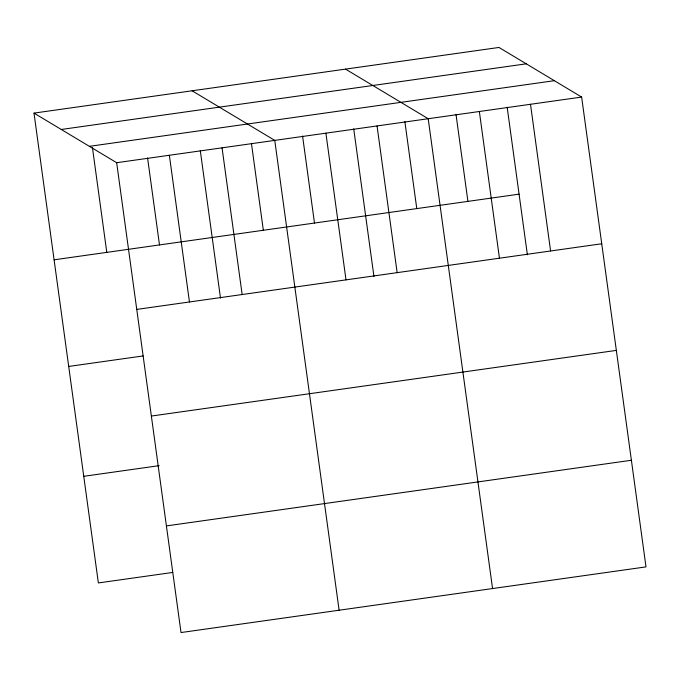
<?xml version="1.0" encoding="UTF-8"?>
<svg xmlns="http://www.w3.org/2000/svg" width="680" height="680" viewBox="0 0 680 680"><rect width="100%" height="100%" fill="white"/><g stroke="black" fill="none" stroke-linecap="round" stroke-linejoin="round"><path stroke-width="1.02" d="M34 113.109L498.984 47.456L581.638 97.061L646 566.89L181.016 632.544L116.662 162.707L34 113.109L98.362 582.938L172.754 572.441M61.276 129.472L526.26 63.827M89.386 146.336L554.361 80.691M116.662 162.707L581.638 97.061M54.094 259.811L519.078 194.157M136.756 309.409L601.74 243.763M68.706 366.444L143.097 355.938M151.359 416.05L616.343 350.396M83.751 476.306L159.18 465.656M166.413 525.912L631.397 460.258M345.534 69.122L428.196 118.719L492.558 588.557M192.091 90.788L274.754 140.386L339.116 610.223M530.494 104.278L550.587 250.979M507.161 107.185L527.383 254.796M479.349 111.503L499.443 258.204M456.017 114.41L467.925 201.382M404.863 121.626L416.78 208.607M377.051 125.944L397.146 272.646M353.719 128.851L373.94 276.462M325.899 133.169L346.001 279.871M302.575 136.068L314.483 223.049M251.422 143.293L263.339 230.265M222.054 147.823L242.148 294.534M200.277 150.518L220.499 298.12M169.362 155.269L189.456 301.971M147.577 157.956L159.494 244.927M92.438 147.577L106.794 252.374"/></g></svg>
